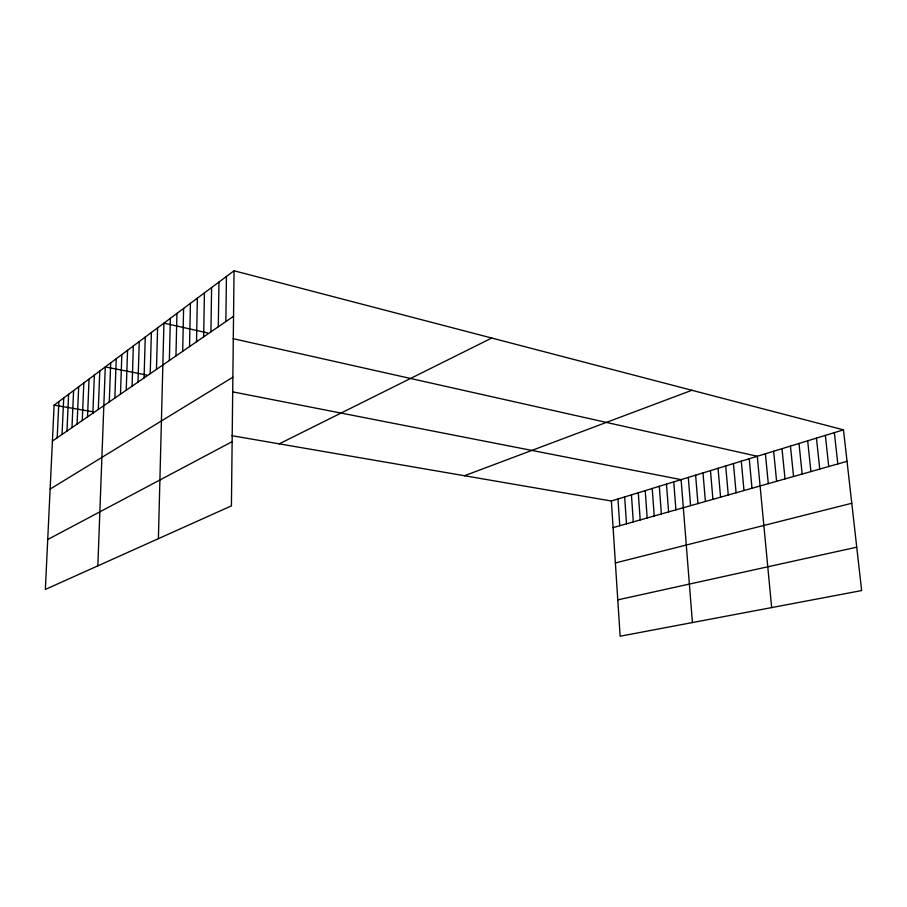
<?xml version="1.0" encoding="UTF-8"?>
<svg xmlns="http://www.w3.org/2000/svg" width="907" height="907" viewBox="0 0 907 907"><rect width="100%" height="100%" fill="white"/><g stroke="black" fill="none" stroke-linecap="round" stroke-linejoin="round"><path stroke-width="1.36" d="M234.051 270.774L231.421 505.868L45.35 589.437L54.125 405.112L234.051 270.774L843.476 429.839L861.65 590.57L620.139 636.226L611.363 501.015L231.886 435.7M225.854 321.554L226.421 276.465M218.304 326.758L218.95 282.054M210.912 331.86L211.614 287.53M203.656 336.86L204.415 292.904M196.536 341.769L197.352 298.176M189.54 346.576L190.413 303.357M175.958 355.952L176.933 313.425M182.681 351.304L183.611 308.437M169.348 360.498L170.369 318.323M158.396 538.667L163.929 323.13L207.556 332.926M156.48 369.376L157.591 327.858M144.066 377.924L145.267 337.064M150.211 373.684L151.378 332.506M138.011 382.096L139.259 341.554M126.232 390.214L127.547 350.295M132.071 386.189L133.352 345.964M120.484 394.171L121.844 354.558M109.294 401.892L110.711 362.868M114.849 398.071L116.232 358.741M97.831 565.866L105.28 366.916L146.639 375.01M92.865 413.218L94.373 375.067M98.296 409.465L99.781 371.02M87.514 416.903L89.056 379.035M77.072 424.102L78.671 386.79M82.254 420.531L83.818 382.947M71.982 427.605L73.603 390.566M62.039 434.453L63.717 397.958M66.971 431.063L68.615 394.296M57.186 437.798L58.887 401.563M52.413 441.097L233.541 316.26M50.134 489.077L232.861 377.221M47.731 539.506L232.135 441.664M279.22 443.852L491.741 338.039M464.463 475.733L691.882 390.271M611.363 501.015L843.476 429.839M613.087 527.625L847.036 461.346M615.377 562.952L851.775 503.26M617.78 599.867L856.741 547.182M54.125 405.112L93.308 411.857M232.634 391.847L681.1 479.633L692.426 622.565M233.042 338.64L757.277 456.278L771.653 607.588M834.349 432.639L837.83 463.953M825.347 435.405L828.737 466.527M816.447 438.126L819.769 469.066M807.672 440.825L810.915 471.572M798.999 443.478L802.173 474.055M790.451 446.108L793.546 476.504M781.993 448.693L785.02 478.907M773.648 451.255L776.607 481.3M765.406 453.783L768.297 483.646M749.239 458.738L751.994 488.272M741.291 461.175L743.989 490.54M733.446 463.579L736.076 492.784M725.702 465.96L728.264 494.995M718.049 468.307L720.555 497.183M710.476 470.62L712.925 499.338M703.004 472.921L705.397 501.48M695.612 475.177L697.948 503.589M688.311 477.422L690.59 505.664M673.754 481.889L675.919 509.825M666.486 484.111L668.606 511.899M659.31 486.311L661.373 513.952M652.224 488.488L654.23 515.97M645.217 490.642L647.179 517.965M638.29 492.762L640.195 519.949M631.442 494.859L633.301 521.899M624.662 496.934L626.488 523.838M617.973 498.986L619.753 525.743"/></g></svg>
